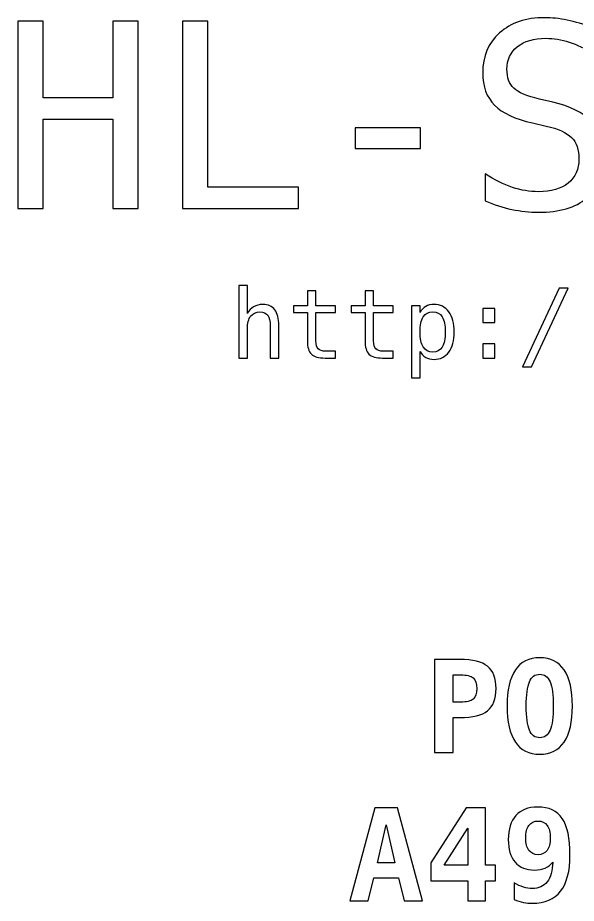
# Model space of a CAD drawing. Header units: centimetres. Extents: x -7.5 to 7.5, y -7.5 to 7.5.
# Drawn here: x -2.149 to -0.913, y 3.674 to 5.634 of the extents above; entities that cross this region are included whole.
import ezdxf

# ---------------------------------------------------------------- set-up
doc = ezdxf.new("R2010")
doc.units = ezdxf.units.CM
doc.header["$MEASUREMENT"] = 0
doc.layers.add('Layer 1', color=7, linetype='Continuous')

msp = doc.modelspace()

# ---------------------------------------------------------------- linework, layer by layer
at = {"layer": 'Layer 1'}
for points, knots in [([(-2.14851, 5.62622), (-2.14851, 5.62622), (-2.09206, 5.62622), (-2.09206, 5.62622), (-2.09206, 5.62622), (-2.09206, 5.62622), (-2.09206, 5.45613), (-2.09206, 5.45613), (-2.09206, 5.45613), (-2.09206, 5.45613), (-1.93838, 5.45613), (-1.93838, 5.45613), (-1.93838, 5.45613), (-1.93838, 5.45613), (-1.93838, 5.62622), (-1.93838, 5.62622), (-1.93838, 5.62622), (-1.93838, 5.62622), (-1.88194, 5.62622), (-1.88194, 5.62622), (-1.88194, 5.62622), (-1.88194, 5.62622), (-1.88194, 5.21128), (-1.88194, 5.21128), (-1.88194, 5.21128), (-1.88194, 5.21128), (-1.93838, 5.21128), (-1.93838, 5.21128), (-1.93838, 5.21128), (-1.93838, 5.21128), (-1.93838, 5.40888), (-1.93838, 5.40888), (-1.93838, 5.40888), (-1.93838, 5.40888), (-2.09206, 5.40888), (-2.09206, 5.40888), (-2.09206, 5.40888), (-2.09206, 5.40888), (-2.09206, 5.21128), (-2.09206, 5.21128), (-2.09206, 5.21128), (-2.09206, 5.21128), (-2.14851, 5.21128), (-2.14851, 5.21128), (-2.14851, 5.21128), (-2.14851, 5.21128), (-2.14851, 5.62622), (-2.14851, 5.62622)], [0, 0, 0, 0, 0.0833333, 0.0833333, 0.0833333, 0.0833333, 0.1666667, 0.1666667, 0.1666667, 0.1666667, 0.25, 0.25, 0.25, 0.25, 0.3333333, 0.3333333, 0.3333333, 0.3333333, 0.4166667, 0.4166667, 0.4166667, 0.4166667, 0.5, 0.5, 0.5, 0.5, 0.5833333, 0.5833333, 0.5833333, 0.5833333, 0.6666667, 0.6666667, 0.6666667, 0.6666667, 0.75, 0.75, 0.75, 0.75, 0.8333333, 0.8333333, 0.8333333, 0.8333333, 0.9166667, 0.9166667, 0.9166667, 0.9166667, 1, 1, 1, 1]), ([(-1.78414, 5.62622), (-1.78414, 5.62622), (-1.72769, 5.62622), (-1.72769, 5.62622), (-1.72769, 5.62622), (-1.72769, 5.62622), (-1.72769, 5.25852), (-1.72769, 5.25852), (-1.72769, 5.25852), (-1.72769, 5.25852), (-1.52734, 5.25852), (-1.52734, 5.25852), (-1.52734, 5.25852), (-1.52734, 5.25852), (-1.52734, 5.21128), (-1.52734, 5.21128), (-1.52734, 5.21128), (-1.52734, 5.21128), (-1.78414, 5.21128), (-1.78414, 5.21128), (-1.78414, 5.21128), (-1.78414, 5.21128), (-1.78414, 5.62622), (-1.78414, 5.62622)], [0, 0, 0, 0, 0.1666667, 0.1666667, 0.1666667, 0.1666667, 0.3333333, 0.3333333, 0.3333333, 0.3333333, 0.5, 0.5, 0.5, 0.5, 0.6666667, 0.6666667, 0.6666667, 0.6666667, 0.8333333, 0.8333333, 0.8333333, 0.8333333, 1, 1, 1, 1]), ([(-0.87733, 5.61199), (-0.87733, 5.61199), (-0.87733, 5.55498), (-0.87733, 5.55498), (-0.87733, 5.55498), (-0.8944, 5.56598), (-0.91148, 5.57423), (-0.92865, 5.57983), (-0.92865, 5.57983), (-0.94572, 5.58543), (-0.96308, 5.58818), (-0.98044, 5.58818), (-0.98044, 5.58818), (-1.00701, 5.58818), (-1.02797, 5.58201), (-1.04334, 5.56968), (-1.04334, 5.56968), (-1.05871, 5.55735), (-1.06639, 5.54075), (-1.06639, 5.51978), (-1.06639, 5.51978), (-1.06639, 5.50138), (-1.06136, 5.48743), (-1.05121, 5.47776), (-1.05121, 5.47776), (-1.04116, 5.46817), (-1.02228, 5.46011), (-0.99467, 5.45357), (-0.99467, 5.45357), (-0.99467, 5.45357), (-0.96517, 5.44692), (-0.96517, 5.44692), (-0.96517, 5.44692), (-0.92628, 5.43782), (-0.89791, 5.42359), (-0.88008, 5.40414), (-0.88008, 5.40414), (-0.86234, 5.38469), (-0.85342, 5.35823), (-0.85342, 5.32464), (-0.85342, 5.32464), (-0.85342, 5.28518), (-0.86566, 5.25511), (-0.89013, 5.23433), (-0.89013, 5.23433), (-0.91461, 5.21356), (-0.95018, 5.20322), (-0.99686, 5.20322), (-0.99686, 5.20322), (-1.0163, 5.20322), (-1.03584, 5.2053), (-1.05548, 5.20948), (-1.05548, 5.20948), (-1.07512, 5.21365), (-1.09485, 5.21991), (-1.11468, 5.22826), (-1.11468, 5.22826), (-1.11468, 5.22826), (-1.11468, 5.28803), (-1.11468, 5.28803), (-1.11468, 5.28803), (-1.09333, 5.27446), (-1.07322, 5.2645), (-1.05425, 5.25824), (-1.05425, 5.25824), (-1.03518, 5.25188), (-1.01611, 5.24875), (-0.99686, 5.24875), (-0.99686, 5.24875), (-0.96849, 5.24875), (-0.94639, 5.25511), (-0.93064, 5.26782), (-0.93064, 5.26782), (-0.91489, 5.28053), (-0.90702, 5.29827), (-0.90702, 5.32104), (-0.90702, 5.32104), (-0.90702, 5.34181), (-0.91243, 5.35766), (-0.92333, 5.36857), (-0.92333, 5.36857), (-0.93415, 5.37948), (-0.95303, 5.38792), (-0.97987, 5.3939), (-0.97987, 5.3939), (-0.97987, 5.3939), (-1.00995, 5.40082), (-1.00995, 5.40082), (-1.00995, 5.40082), (-1.04846, 5.40955), (-1.07645, 5.42264), (-1.0939, 5.44028), (-1.0939, 5.44028), (-1.11126, 5.45783), (-1.11999, 5.48146), (-1.11999, 5.51115), (-1.11999, 5.51115), (-1.11999, 5.54824), (-1.10756, 5.57793), (-1.08261, 5.60023), (-1.08261, 5.60023), (-1.05766, 5.62252), (-1.02456, 5.63371), (-0.98319, 5.63371), (-0.98319, 5.63371), (-0.96726, 5.63371), (-0.95056, 5.63191), (-0.93292, 5.62831), (-0.93292, 5.62831), (-0.91527, 5.6247), (-0.89677, 5.6192), (-0.87733, 5.61199)], [0, 0, 0, 0, 0.0357143, 0.0357143, 0.0357143, 0.0357143, 0.0714286, 0.0714286, 0.0714286, 0.0714286, 0.1071429, 0.1071429, 0.1071429, 0.1071429, 0.1428571, 0.1428571, 0.1428571, 0.1428571, 0.1785714, 0.1785714, 0.1785714, 0.1785714, 0.2142857, 0.2142857, 0.2142857, 0.2142857, 0.25, 0.25, 0.25, 0.25, 0.2857143, 0.2857143, 0.2857143, 0.2857143, 0.3214286, 0.3214286, 0.3214286, 0.3214286, 0.3571429, 0.3571429, 0.3571429, 0.3571429, 0.3928571, 0.3928571, 0.3928571, 0.3928571, 0.4285714, 0.4285714, 0.4285714, 0.4285714, 0.4642857, 0.4642857, 0.4642857, 0.4642857, 0.5, 0.5, 0.5, 0.5, 0.5357143, 0.5357143, 0.5357143, 0.5357143, 0.5714286, 0.5714286, 0.5714286, 0.5714286, 0.6071429, 0.6071429, 0.6071429, 0.6071429, 0.6428571, 0.6428571, 0.6428571, 0.6428571, 0.6785714, 0.6785714, 0.6785714, 0.6785714, 0.7142857, 0.7142857, 0.7142857, 0.7142857, 0.75, 0.75, 0.75, 0.75, 0.7857143, 0.7857143, 0.7857143, 0.7857143, 0.8214286, 0.8214286, 0.8214286, 0.8214286, 0.8571429, 0.8571429, 0.8571429, 0.8571429, 0.8928571, 0.8928571, 0.8928571, 0.8928571, 0.9285714, 0.9285714, 0.9285714, 0.9285714, 0.9642857, 0.9642857, 0.9642857, 0.9642857, 1, 1, 1, 1]), ([(-1.40231, 5.38991), (-1.40231, 5.38991), (-1.25754, 5.38991), (-1.25754, 5.38991), (-1.25754, 5.38991), (-1.25754, 5.38991), (-1.25754, 5.34438), (-1.25754, 5.34438), (-1.25754, 5.34438), (-1.25754, 5.34438), (-1.40231, 5.34438), (-1.40231, 5.34438), (-1.40231, 5.34438), (-1.40231, 5.34438), (-1.40231, 5.38991), (-1.40231, 5.38991)], [0, 0, 0, 0, 0.25, 0.25, 0.25, 0.25, 0.5, 0.5, 0.5, 0.5, 0.75, 0.75, 0.75, 0.75, 1, 1, 1, 1]), ([(-1.57101, 4.9523), (-1.57101, 4.9523), (-1.57101, 4.88058), (-1.57101, 4.88058), (-1.57101, 4.88058), (-1.57101, 4.88058), (-1.59013, 4.88058), (-1.59013, 4.88058), (-1.59013, 4.88058), (-1.59013, 4.88058), (-1.59013, 4.9523), (-1.59013, 4.9523), (-1.59013, 4.9523), (-1.59013, 4.96271), (-1.59196, 4.97033), (-1.5956, 4.97523), (-1.5956, 4.97523), (-1.59927, 4.98014), (-1.60498, 4.98257), (-1.61278, 4.98257), (-1.61278, 4.98257), (-1.62167, 4.98257), (-1.62851, 4.97943), (-1.63327, 4.97312), (-1.63327, 4.97312), (-1.63807, 4.9668), (-1.64047, 4.95777), (-1.64047, 4.94599), (-1.64047, 4.94599), (-1.64047, 4.94599), (-1.64047, 4.88058), (-1.64047, 4.88058), (-1.64047, 4.88058), (-1.64047, 4.88058), (-1.65949, 4.88058), (-1.65949, 4.88058), (-1.65949, 4.88058), (-1.65949, 4.88058), (-1.65949, 5.04141), (-1.65949, 5.04141), (-1.65949, 5.04141), (-1.65949, 5.04141), (-1.64047, 5.04141), (-1.64047, 5.04141), (-1.64047, 5.04141), (-1.64047, 5.04141), (-1.64047, 4.97894), (-1.64047, 4.97894), (-1.64047, 4.97894), (-1.63708, 4.98557), (-1.6325, 4.99058), (-1.62671, 4.994), (-1.62671, 4.994), (-1.62093, 4.99742), (-1.61408, 4.99912), (-1.60615, 4.99912), (-1.60615, 4.99912), (-1.59436, 4.99912), (-1.58558, 4.99523), (-1.57976, 4.98747), (-1.57976, 4.98747), (-1.57394, 4.97975), (-1.57101, 4.968), (-1.57101, 4.9523)], [0, 0, 0, 0, 0.0625, 0.0625, 0.0625, 0.0625, 0.125, 0.125, 0.125, 0.125, 0.1875, 0.1875, 0.1875, 0.1875, 0.25, 0.25, 0.25, 0.25, 0.3125, 0.3125, 0.3125, 0.3125, 0.375, 0.375, 0.375, 0.375, 0.4375, 0.4375, 0.4375, 0.4375, 0.5, 0.5, 0.5, 0.5, 0.5625, 0.5625, 0.5625, 0.5625, 0.625, 0.625, 0.625, 0.625, 0.6875, 0.6875, 0.6875, 0.6875, 0.75, 0.75, 0.75, 0.75, 0.8125, 0.8125, 0.8125, 0.8125, 0.875, 0.875, 0.875, 0.875, 0.9375, 0.9375, 0.9375, 0.9375, 1, 1, 1, 1]), ([(-1.48873, 5.02921), (-1.48873, 5.02921), (-1.48873, 4.99633), (-1.48873, 4.99633), (-1.48873, 4.99633), (-1.48873, 4.99633), (-1.44552, 4.99633), (-1.44552, 4.99633), (-1.44552, 4.99633), (-1.44552, 4.99633), (-1.44552, 4.98155), (-1.44552, 4.98155), (-1.44552, 4.98155), (-1.44552, 4.98155), (-1.48873, 4.98155), (-1.48873, 4.98155), (-1.48873, 4.98155), (-1.48873, 4.98155), (-1.48873, 4.91872), (-1.48873, 4.91872), (-1.48873, 4.91872), (-1.48873, 4.91018), (-1.48711, 4.90422), (-1.48387, 4.90087), (-1.48387, 4.90087), (-1.48062, 4.89748), (-1.47498, 4.89578), (-1.46693, 4.89578), (-1.46693, 4.89578), (-1.46693, 4.89578), (-1.44552, 4.89578), (-1.44552, 4.89578), (-1.44552, 4.89578), (-1.44552, 4.89578), (-1.44552, 4.88058), (-1.44552, 4.88058), (-1.44552, 4.88058), (-1.44552, 4.88058), (-1.46877, 4.88058), (-1.46877, 4.88058), (-1.46877, 4.88058), (-1.48305, 4.88058), (-1.49311, 4.88344), (-1.49896, 4.88915), (-1.49896, 4.88915), (-1.50482, 4.89487), (-1.50775, 4.90475), (-1.50775, 4.91872), (-1.50775, 4.91872), (-1.50775, 4.91872), (-1.50775, 4.98155), (-1.50775, 4.98155), (-1.50775, 4.98155), (-1.50775, 4.98155), (-1.53865, 4.98155), (-1.53865, 4.98155), (-1.53865, 4.98155), (-1.53865, 4.98155), (-1.53865, 4.99633), (-1.53865, 4.99633), (-1.53865, 4.99633), (-1.53865, 4.99633), (-1.50775, 4.99633), (-1.50775, 4.99633), (-1.50775, 4.99633), (-1.50775, 4.99633), (-1.50775, 5.02921), (-1.50775, 5.02921), (-1.50775, 5.02921), (-1.50775, 5.02921), (-1.48873, 5.02921), (-1.48873, 5.02921)], [0, 0, 0, 0, 0.0555556, 0.0555556, 0.0555556, 0.0555556, 0.1111111, 0.1111111, 0.1111111, 0.1111111, 0.1666667, 0.1666667, 0.1666667, 0.1666667, 0.2222222, 0.2222222, 0.2222222, 0.2222222, 0.2777778, 0.2777778, 0.2777778, 0.2777778, 0.3333333, 0.3333333, 0.3333333, 0.3333333, 0.3888889, 0.3888889, 0.3888889, 0.3888889, 0.4444444, 0.4444444, 0.4444444, 0.4444444, 0.5, 0.5, 0.5, 0.5, 0.5555556, 0.5555556, 0.5555556, 0.5555556, 0.6111111, 0.6111111, 0.6111111, 0.6111111, 0.6666667, 0.6666667, 0.6666667, 0.6666667, 0.7222222, 0.7222222, 0.7222222, 0.7222222, 0.7777778, 0.7777778, 0.7777778, 0.7777778, 0.8333333, 0.8333333, 0.8333333, 0.8333333, 0.8888889, 0.8888889, 0.8888889, 0.8888889, 0.9444444, 0.9444444, 0.9444444, 0.9444444, 1, 1, 1, 1]), ([(-1.3613, 5.02921), (-1.3613, 5.02921), (-1.3613, 4.99633), (-1.3613, 4.99633), (-1.3613, 4.99633), (-1.3613, 4.99633), (-1.31809, 4.99633), (-1.31809, 4.99633), (-1.31809, 4.99633), (-1.31809, 4.99633), (-1.31809, 4.98155), (-1.31809, 4.98155), (-1.31809, 4.98155), (-1.31809, 4.98155), (-1.3613, 4.98155), (-1.3613, 4.98155), (-1.3613, 4.98155), (-1.3613, 4.98155), (-1.3613, 4.91872), (-1.3613, 4.91872), (-1.3613, 4.91872), (-1.3613, 4.91018), (-1.35968, 4.90422), (-1.35644, 4.90087), (-1.35644, 4.90087), (-1.35319, 4.89748), (-1.34755, 4.89578), (-1.3395, 4.89578), (-1.3395, 4.89578), (-1.3395, 4.89578), (-1.31809, 4.89578), (-1.31809, 4.89578), (-1.31809, 4.89578), (-1.31809, 4.89578), (-1.31809, 4.88058), (-1.31809, 4.88058), (-1.31809, 4.88058), (-1.31809, 4.88058), (-1.34134, 4.88058), (-1.34134, 4.88058), (-1.34134, 4.88058), (-1.35562, 4.88058), (-1.36568, 4.88344), (-1.37153, 4.88915), (-1.37153, 4.88915), (-1.37739, 4.89487), (-1.38032, 4.90475), (-1.38032, 4.91872), (-1.38032, 4.91872), (-1.38032, 4.91872), (-1.38032, 4.98155), (-1.38032, 4.98155), (-1.38032, 4.98155), (-1.38032, 4.98155), (-1.41122, 4.98155), (-1.41122, 4.98155), (-1.41122, 4.98155), (-1.41122, 4.98155), (-1.41122, 4.99633), (-1.41122, 4.99633), (-1.41122, 4.99633), (-1.41122, 4.99633), (-1.38032, 4.99633), (-1.38032, 4.99633), (-1.38032, 4.99633), (-1.38032, 4.99633), (-1.38032, 5.02921), (-1.38032, 5.02921), (-1.38032, 5.02921), (-1.38032, 5.02921), (-1.3613, 5.02921), (-1.3613, 5.02921)], [0, 0, 0, 0, 0.0555556, 0.0555556, 0.0555556, 0.0555556, 0.1111111, 0.1111111, 0.1111111, 0.1111111, 0.1666667, 0.1666667, 0.1666667, 0.1666667, 0.2222222, 0.2222222, 0.2222222, 0.2222222, 0.2777778, 0.2777778, 0.2777778, 0.2777778, 0.3333333, 0.3333333, 0.3333333, 0.3333333, 0.3888889, 0.3888889, 0.3888889, 0.3888889, 0.4444444, 0.4444444, 0.4444444, 0.4444444, 0.5, 0.5, 0.5, 0.5, 0.5555556, 0.5555556, 0.5555556, 0.5555556, 0.6111111, 0.6111111, 0.6111111, 0.6111111, 0.6666667, 0.6666667, 0.6666667, 0.6666667, 0.7222222, 0.7222222, 0.7222222, 0.7222222, 0.7777778, 0.7777778, 0.7777778, 0.7777778, 0.8333333, 0.8333333, 0.8333333, 0.8333333, 0.8888889, 0.8888889, 0.8888889, 0.8888889, 0.9444444, 0.9444444, 0.9444444, 0.9444444, 1, 1, 1, 1]), ([(-0.95058, 5.03489), (-0.95058, 5.03489), (-0.93093, 5.03489), (-0.93093, 5.03489), (-0.93093, 5.03489), (-0.93093, 5.03489), (-1.01218, 4.86093), (-1.01218, 4.86093), (-1.01218, 4.86093), (-1.01218, 4.86093), (-1.03193, 4.86093), (-1.03193, 4.86093), (-1.03193, 4.86093), (-1.03193, 4.86093), (-0.95058, 5.03489), (-0.95058, 5.03489)], [0, 0, 0, 0, 0.25, 0.25, 0.25, 0.25, 0.5, 0.5, 0.5, 0.5, 0.75, 0.75, 0.75, 0.75, 1, 1, 1, 1]), ([(-1.25857, 4.89515), (-1.25857, 4.89515), (-1.25857, 4.83655), (-1.25857, 4.83655), (-1.25857, 4.83655), (-1.25857, 4.83655), (-1.27769, 4.83655), (-1.27769, 4.83655), (-1.27769, 4.83655), (-1.27769, 4.83655), (-1.27769, 4.99633), (-1.27769, 4.99633), (-1.27769, 4.99633), (-1.27769, 4.99633), (-1.25857, 4.99633), (-1.25857, 4.99633), (-1.25857, 4.99633), (-1.25857, 4.99633), (-1.25857, 4.98155), (-1.25857, 4.98155), (-1.25857, 4.98155), (-1.25539, 4.98726), (-1.2512, 4.99164), (-1.2459, 4.99463), (-1.2459, 4.99463), (-1.24065, 4.99763), (-1.23454, 4.99912), (-1.22767, 4.99912), (-1.22767, 4.99912), (-1.2137, 4.99912), (-1.20272, 4.99372), (-1.19475, 4.98289), (-1.19475, 4.98289), (-1.18681, 4.97206), (-1.18283, 4.9571), (-1.18283, 4.93794), (-1.18283, 4.93794), (-1.18283, 4.91914), (-1.18681, 4.90436), (-1.19482, 4.89367), (-1.19482, 4.89367), (-1.20279, 4.88294), (-1.21377, 4.87758), (-1.22767, 4.87758), (-1.22767, 4.87758), (-1.23469, 4.87758), (-1.24086, 4.87906), (-1.24612, 4.88206), (-1.24612, 4.88206), (-1.25137, 4.88506), (-1.25554, 4.88943), (-1.25857, 4.89515)], [0, 0, 0, 0, 0.0769231, 0.0769231, 0.0769231, 0.0769231, 0.1538462, 0.1538462, 0.1538462, 0.1538462, 0.2307692, 0.2307692, 0.2307692, 0.2307692, 0.3076923, 0.3076923, 0.3076923, 0.3076923, 0.3846154, 0.3846154, 0.3846154, 0.3846154, 0.4615385, 0.4615385, 0.4615385, 0.4615385, 0.5384615, 0.5384615, 0.5384615, 0.5384615, 0.6153846, 0.6153846, 0.6153846, 0.6153846, 0.6923077, 0.6923077, 0.6923077, 0.6923077, 0.7692308, 0.7692308, 0.7692308, 0.7692308, 0.8461538, 0.8461538, 0.8461538, 0.8461538, 0.9230769, 0.9230769, 0.9230769, 0.9230769, 1, 1, 1, 1]), ([(-1.20276, 4.93837), (-1.20276, 4.95308), (-1.20509, 4.96422), (-1.20974, 4.97174), (-1.20974, 4.97174), (-1.2144, 4.97925), (-1.22128, 4.98299), (-1.23045, 4.98299), (-1.23045, 4.98299), (-1.2397, 4.98299), (-1.24668, 4.97922), (-1.25144, 4.97167), (-1.25144, 4.97167), (-1.25621, 4.96412), (-1.25857, 4.95301), (-1.25857, 4.93837), (-1.25857, 4.93837), (-1.25857, 4.92373), (-1.25621, 4.91265), (-1.25144, 4.90506), (-1.25144, 4.90506), (-1.24668, 4.89748), (-1.2397, 4.8937), (-1.23045, 4.8937), (-1.23045, 4.8937), (-1.22128, 4.8937), (-1.2144, 4.89744), (-1.20974, 4.90496), (-1.20974, 4.90496), (-1.20509, 4.91247), (-1.20276, 4.92362), (-1.20276, 4.93837)], [0, 0, 0, 0, 0.125, 0.125, 0.125, 0.125, 0.25, 0.25, 0.25, 0.25, 0.375, 0.375, 0.375, 0.375, 0.5, 0.5, 0.5, 0.5, 0.625, 0.625, 0.625, 0.625, 0.75, 0.75, 0.75, 0.75, 0.875, 0.875, 0.875, 0.875, 1, 1, 1, 1]), ([(-1.11936, 4.99044), (-1.11936, 4.99044), (-1.09332, 4.99044), (-1.09332, 4.99044), (-1.09332, 4.99044), (-1.09332, 4.99044), (-1.09332, 4.95911), (-1.09332, 4.95911), (-1.09332, 4.95911), (-1.09332, 4.95911), (-1.11936, 4.95911), (-1.11936, 4.95911), (-1.11936, 4.95911), (-1.11936, 4.95911), (-1.11936, 4.99044), (-1.11936, 4.99044)], [0, 0, 0, 0, 0.25, 0.25, 0.25, 0.25, 0.5, 0.5, 0.5, 0.5, 0.75, 0.75, 0.75, 0.75, 1, 1, 1, 1]), ([(-1.11936, 4.91212), (-1.11936, 4.91212), (-1.09332, 4.91212), (-1.09332, 4.91212), (-1.09332, 4.91212), (-1.09332, 4.91212), (-1.09332, 4.88058), (-1.09332, 4.88058), (-1.09332, 4.88058), (-1.09332, 4.88058), (-1.11936, 4.88058), (-1.11936, 4.88058), (-1.11936, 4.88058), (-1.11936, 4.88058), (-1.11936, 4.91212), (-1.11936, 4.91212)], [0, 0, 0, 0, 0.25, 0.25, 0.25, 0.25, 0.5, 0.5, 0.5, 0.5, 0.75, 0.75, 0.75, 0.75, 1, 1, 1, 1]), ([(-1.2263, 4.21366), (-1.2263, 4.21366), (-1.17047, 4.21366), (-1.17047, 4.21366), (-1.17047, 4.21366), (-1.1421, 4.21366), (-1.12169, 4.20863), (-1.10922, 4.19851), (-1.10922, 4.19851), (-1.09676, 4.1884), (-1.09055, 4.17198), (-1.09055, 4.14931), (-1.09055, 4.14931), (-1.09055, 4.12664), (-1.09676, 4.11022), (-1.10922, 4.10011), (-1.10922, 4.10011), (-1.12169, 4.09), (-1.1421, 4.08497), (-1.17047, 4.08497), (-1.17047, 4.08497), (-1.17047, 4.08497), (-1.18566, 4.08497), (-1.18566, 4.08497), (-1.18566, 4.08497), (-1.18566, 4.08497), (-1.18566, 4.00792), (-1.18566, 4.00792), (-1.18566, 4.00792), (-1.18566, 4.00792), (-1.2263, 4.00792), (-1.2263, 4.00792), (-1.2263, 4.00792), (-1.2263, 4.00792), (-1.2263, 4.21366), (-1.2263, 4.21366)], [0, 0, 0, 0, 0.1111111, 0.1111111, 0.1111111, 0.1111111, 0.2222222, 0.2222222, 0.2222222, 0.2222222, 0.3333333, 0.3333333, 0.3333333, 0.3333333, 0.4444444, 0.4444444, 0.4444444, 0.4444444, 0.5555556, 0.5555556, 0.5555556, 0.5555556, 0.6666667, 0.6666667, 0.6666667, 0.6666667, 0.7777778, 0.7777778, 0.7777778, 0.7777778, 0.8888889, 0.8888889, 0.8888889, 0.8888889, 1, 1, 1, 1]), ([(-1.06604, 4.1106), (-1.06604, 4.14578), (-1.05997, 4.17236), (-1.04779, 4.19038), (-1.04779, 4.19038), (-1.03561, 4.20839), (-1.01764, 4.21737), (-0.99384, 4.21737), (-0.99384, 4.21737), (-0.96994, 4.21737), (-0.95193, 4.20839), (-0.93975, 4.19038), (-0.93975, 4.19038), (-0.92756, 4.17236), (-0.9215, 4.14578), (-0.9215, 4.1106), (-0.9215, 4.1106), (-0.9215, 4.07546), (-0.92756, 4.04894), (-0.93975, 4.03092), (-0.93975, 4.03092), (-0.95193, 4.01291), (-0.96994, 4.00392), (-0.99384, 4.00392), (-0.99384, 4.00392), (-1.01764, 4.00392), (-1.03561, 4.01291), (-1.04779, 4.03092), (-1.04779, 4.03092), (-1.05997, 4.04894), (-1.06604, 4.07546), (-1.06604, 4.1106)], [0, 0, 0, 0, 0.125, 0.125, 0.125, 0.125, 0.25, 0.25, 0.25, 0.25, 0.375, 0.375, 0.375, 0.375, 0.5, 0.5, 0.5, 0.5, 0.625, 0.625, 0.625, 0.625, 0.75, 0.75, 0.75, 0.75, 0.875, 0.875, 0.875, 0.875, 1, 1, 1, 1]), ([(-1.18566, 4.17946), (-1.18566, 4.17946), (-1.18566, 4.11916), (-1.18566, 4.11916), (-1.18566, 4.11916), (-1.18566, 4.11916), (-1.16896, 4.11916), (-1.16896, 4.11916), (-1.16896, 4.11916), (-1.15565, 4.11916), (-1.14629, 4.12142), (-1.14093, 4.12589), (-1.14093, 4.12589), (-1.13552, 4.1304), (-1.13284, 4.13821), (-1.13284, 4.14931), (-1.13284, 4.14931), (-1.13284, 4.16041), (-1.13552, 4.16822), (-1.14093, 4.17274), (-1.14093, 4.17274), (-1.14629, 4.1772), (-1.15565, 4.17946), (-1.16896, 4.17946), (-1.16896, 4.17946), (-1.16896, 4.17946), (-1.18566, 4.17946), (-1.18566, 4.17946)], [0, 0, 0, 0, 0.1428571, 0.1428571, 0.1428571, 0.1428571, 0.2857143, 0.2857143, 0.2857143, 0.2857143, 0.4285714, 0.4285714, 0.4285714, 0.4285714, 0.5714286, 0.5714286, 0.5714286, 0.5714286, 0.7142857, 0.7142857, 0.7142857, 0.7142857, 0.8571429, 0.8571429, 0.8571429, 0.8571429, 1, 1, 1, 1]), ([(-0.99384, 4.18087), (-1.00423, 4.18087), (-1.01181, 4.17532), (-1.0166, 4.16427), (-1.0166, 4.16427), (-1.02136, 4.15317), (-1.02375, 4.1353), (-1.02375, 4.1106), (-1.02375, 4.1106), (-1.02375, 4.08595), (-1.02136, 4.06813), (-1.0166, 4.05703), (-1.0166, 4.05703), (-1.01181, 4.04597), (-1.00423, 4.04042), (-0.99384, 4.04042), (-0.99384, 4.04042), (-0.98335, 4.04042), (-0.97573, 4.04597), (-0.97093, 4.05703), (-0.97093, 4.05703), (-0.96618, 4.06813), (-0.96378, 4.08595), (-0.96378, 4.1106), (-0.96378, 4.1106), (-0.96378, 4.1353), (-0.96618, 4.15317), (-0.97093, 4.16427), (-0.97093, 4.16427), (-0.97573, 4.17532), (-0.98335, 4.18087), (-0.99384, 4.18087)], [0, 0, 0, 0, 0.125, 0.125, 0.125, 0.125, 0.25, 0.25, 0.25, 0.25, 0.375, 0.375, 0.375, 0.375, 0.5, 0.5, 0.5, 0.5, 0.625, 0.625, 0.625, 0.625, 0.75, 0.75, 0.75, 0.75, 0.875, 0.875, 0.875, 0.875, 1, 1, 1, 1]), ([(-1.35843, 3.88515), (-1.35843, 3.88515), (-1.30871, 3.88515), (-1.30871, 3.88515), (-1.30871, 3.88515), (-1.30871, 3.88515), (-1.25316, 3.67941), (-1.25316, 3.67941), (-1.25316, 3.67941), (-1.25316, 3.67941), (-1.2938, 3.67941), (-1.2938, 3.67941), (-1.2938, 3.67941), (-1.2938, 3.67941), (-1.3065, 3.73026), (-1.3065, 3.73026), (-1.3065, 3.73026), (-1.3065, 3.73026), (-1.36092, 3.73026), (-1.36092, 3.73026), (-1.36092, 3.73026), (-1.36092, 3.73026), (-1.37334, 3.67941), (-1.37334, 3.67941), (-1.37334, 3.67941), (-1.37334, 3.67941), (-1.41398, 3.67941), (-1.41398, 3.67941), (-1.41398, 3.67941), (-1.41398, 3.67941), (-1.35843, 3.88515), (-1.35843, 3.88515)], [0, 0, 0, 0, 0.125, 0.125, 0.125, 0.125, 0.25, 0.25, 0.25, 0.25, 0.375, 0.375, 0.375, 0.375, 0.5, 0.5, 0.5, 0.5, 0.625, 0.625, 0.625, 0.625, 0.75, 0.75, 0.75, 0.75, 0.875, 0.875, 0.875, 0.875, 1, 1, 1, 1]), ([(-1.15654, 3.88515), (-1.15654, 3.88515), (-1.11397, 3.88515), (-1.11397, 3.88515), (-1.11397, 3.88515), (-1.11397, 3.88515), (-1.11397, 3.75867), (-1.11397, 3.75867), (-1.11397, 3.75867), (-1.11397, 3.75867), (-1.0914, 3.75867), (-1.0914, 3.75867), (-1.0914, 3.75867), (-1.0914, 3.75867), (-1.0914, 3.72381), (-1.0914, 3.72381), (-1.0914, 3.72381), (-1.0914, 3.72381), (-1.11397, 3.72381), (-1.11397, 3.72381), (-1.11397, 3.72381), (-1.11397, 3.72381), (-1.11397, 3.67941), (-1.11397, 3.67941), (-1.11397, 3.67941), (-1.11397, 3.67941), (-1.15297, 3.67941), (-1.15297, 3.67941), (-1.15297, 3.67941), (-1.15297, 3.67941), (-1.15297, 3.72381), (-1.15297, 3.72381), (-1.15297, 3.72381), (-1.15297, 3.72381), (-1.23458, 3.72381), (-1.23458, 3.72381), (-1.23458, 3.72381), (-1.23458, 3.72381), (-1.23458, 3.76323), (-1.23458, 3.76323), (-1.23458, 3.76323), (-1.23458, 3.76323), (-1.15654, 3.88515), (-1.15654, 3.88515)], [0, 0, 0, 0, 0.0909091, 0.0909091, 0.0909091, 0.0909091, 0.1818182, 0.1818182, 0.1818182, 0.1818182, 0.2727273, 0.2727273, 0.2727273, 0.2727273, 0.3636364, 0.3636364, 0.3636364, 0.3636364, 0.4545455, 0.4545455, 0.4545455, 0.4545455, 0.5454545, 0.5454545, 0.5454545, 0.5454545, 0.6363636, 0.6363636, 0.6363636, 0.6363636, 0.7272727, 0.7272727, 0.7272727, 0.7272727, 0.8181818, 0.8181818, 0.8181818, 0.8181818, 0.9090909, 0.9090909, 0.9090909, 0.9090909, 1, 1, 1, 1]), ([(-1.05075, 3.68219), (-1.05075, 3.68219), (-1.05075, 3.71925), (-1.05075, 3.71925), (-1.05075, 3.71925), (-1.04351, 3.71502), (-1.03655, 3.71191), (-1.02987, 3.70989), (-1.02987, 3.70989), (-1.02324, 3.70787), (-1.01684, 3.70683), (-1.01068, 3.70683), (-1.01068, 3.70683), (-0.9961, 3.70683), (-0.98495, 3.71172), (-0.97728, 3.72151), (-0.97728, 3.72151), (-0.96961, 3.73129), (-0.96557, 3.74592), (-0.9651, 3.76539), (-0.9651, 3.76539), (-0.96943, 3.75942), (-0.97493, 3.75495), (-0.98161, 3.75194), (-0.98161, 3.75194), (-0.98834, 3.74898), (-0.99628, 3.74747), (-1.00546, 3.74747), (-1.00546, 3.74747), (-1.02394, 3.74747), (-1.03819, 3.75335), (-1.04831, 3.76506), (-1.04831, 3.76506), (-1.05842, 3.77678), (-1.06345, 3.79338), (-1.06345, 3.81488), (-1.06345, 3.81488), (-1.06345, 3.83783), (-1.05781, 3.85561), (-1.04652, 3.86822), (-1.04652, 3.86822), (-1.03518, 3.88077), (-1.01924, 3.88708), (-0.99854, 3.88708), (-0.99854, 3.88708), (-0.97347, 3.88708), (-0.95527, 3.8787), (-0.94393, 3.86191), (-0.94393, 3.86191), (-0.9326, 3.84517), (-0.92691, 3.81807), (-0.92691, 3.78068), (-0.92691, 3.78068), (-0.92691, 3.74517), (-0.93382, 3.7185), (-0.9477, 3.70072), (-0.9477, 3.70072), (-0.96157, 3.68294), (-0.98236, 3.67405), (-1.01011, 3.67405), (-1.01011, 3.67405), (-1.01656, 3.67405), (-1.02319, 3.67475), (-1.03001, 3.67612), (-1.03001, 3.67612), (-1.03688, 3.67748), (-1.04379, 3.6795), (-1.05075, 3.68219)], [0, 0, 0, 0, 0.0588235, 0.0588235, 0.0588235, 0.0588235, 0.1176471, 0.1176471, 0.1176471, 0.1176471, 0.1764706, 0.1764706, 0.1764706, 0.1764706, 0.2352941, 0.2352941, 0.2352941, 0.2352941, 0.2941176, 0.2941176, 0.2941176, 0.2941176, 0.3529412, 0.3529412, 0.3529412, 0.3529412, 0.4117647, 0.4117647, 0.4117647, 0.4117647, 0.4705882, 0.4705882, 0.4705882, 0.4705882, 0.5294118, 0.5294118, 0.5294118, 0.5294118, 0.5882353, 0.5882353, 0.5882353, 0.5882353, 0.6470588, 0.6470588, 0.6470588, 0.6470588, 0.7058824, 0.7058824, 0.7058824, 0.7058824, 0.7647059, 0.7647059, 0.7647059, 0.7647059, 0.8235294, 0.8235294, 0.8235294, 0.8235294, 0.8823529, 0.8823529, 0.8823529, 0.8823529, 0.9411765, 0.9411765, 0.9411765, 0.9411765, 1, 1, 1, 1]), ([(-1.33364, 3.84794), (-1.33364, 3.84794), (-1.35278, 3.76375), (-1.35278, 3.76375), (-1.35278, 3.76375), (-1.35278, 3.76375), (-1.31435, 3.76375), (-1.31435, 3.76375), (-1.31435, 3.76375), (-1.31435, 3.76375), (-1.33364, 3.84794), (-1.33364, 3.84794)], [0, 0, 0, 0, 0.3333333, 0.3333333, 0.3333333, 0.3333333, 0.6666667, 0.6666667, 0.6666667, 0.6666667, 1, 1, 1, 1]), ([(-0.99746, 3.78153), (-0.98876, 3.78153), (-0.98208, 3.78473), (-0.97742, 3.79112), (-0.97742, 3.79112), (-0.97277, 3.79747), (-0.97046, 3.80674), (-0.97046, 3.81887), (-0.97046, 3.81887), (-0.97046, 3.83092), (-0.97277, 3.84013), (-0.97742, 3.84648), (-0.97742, 3.84648), (-0.98208, 3.85288), (-0.98876, 3.85608), (-0.99746, 3.85608), (-0.99746, 3.85608), (-1.0063, 3.85608), (-1.01308, 3.85288), (-1.01778, 3.84648), (-1.01778, 3.84648), (-1.02253, 3.84013), (-1.02488, 3.83092), (-1.02488, 3.81887), (-1.02488, 3.81887), (-1.02488, 3.80683), (-1.02253, 3.79761), (-1.01778, 3.79117), (-1.01778, 3.79117), (-1.01308, 3.78473), (-1.0063, 3.78153), (-0.99746, 3.78153)], [0, 0, 0, 0, 0.125, 0.125, 0.125, 0.125, 0.25, 0.25, 0.25, 0.25, 0.375, 0.375, 0.375, 0.375, 0.5, 0.5, 0.5, 0.5, 0.625, 0.625, 0.625, 0.625, 0.75, 0.75, 0.75, 0.75, 0.875, 0.875, 0.875, 0.875, 1, 1, 1, 1]), ([(-1.15297, 3.83995), (-1.15297, 3.83995), (-1.20494, 3.75867), (-1.20494, 3.75867), (-1.20494, 3.75867), (-1.20494, 3.75867), (-1.15297, 3.75867), (-1.15297, 3.75867), (-1.15297, 3.75867), (-1.15297, 3.75867), (-1.15297, 3.83995), (-1.15297, 3.83995)], [0, 0, 0, 0, 0.3333333, 0.3333333, 0.3333333, 0.3333333, 0.6666667, 0.6666667, 0.6666667, 0.6666667, 1, 1, 1, 1])]:
    msp.add_open_spline(points, degree=3, knots=knots, dxfattribs=at)

doc.saveas('drawing.dxf')
